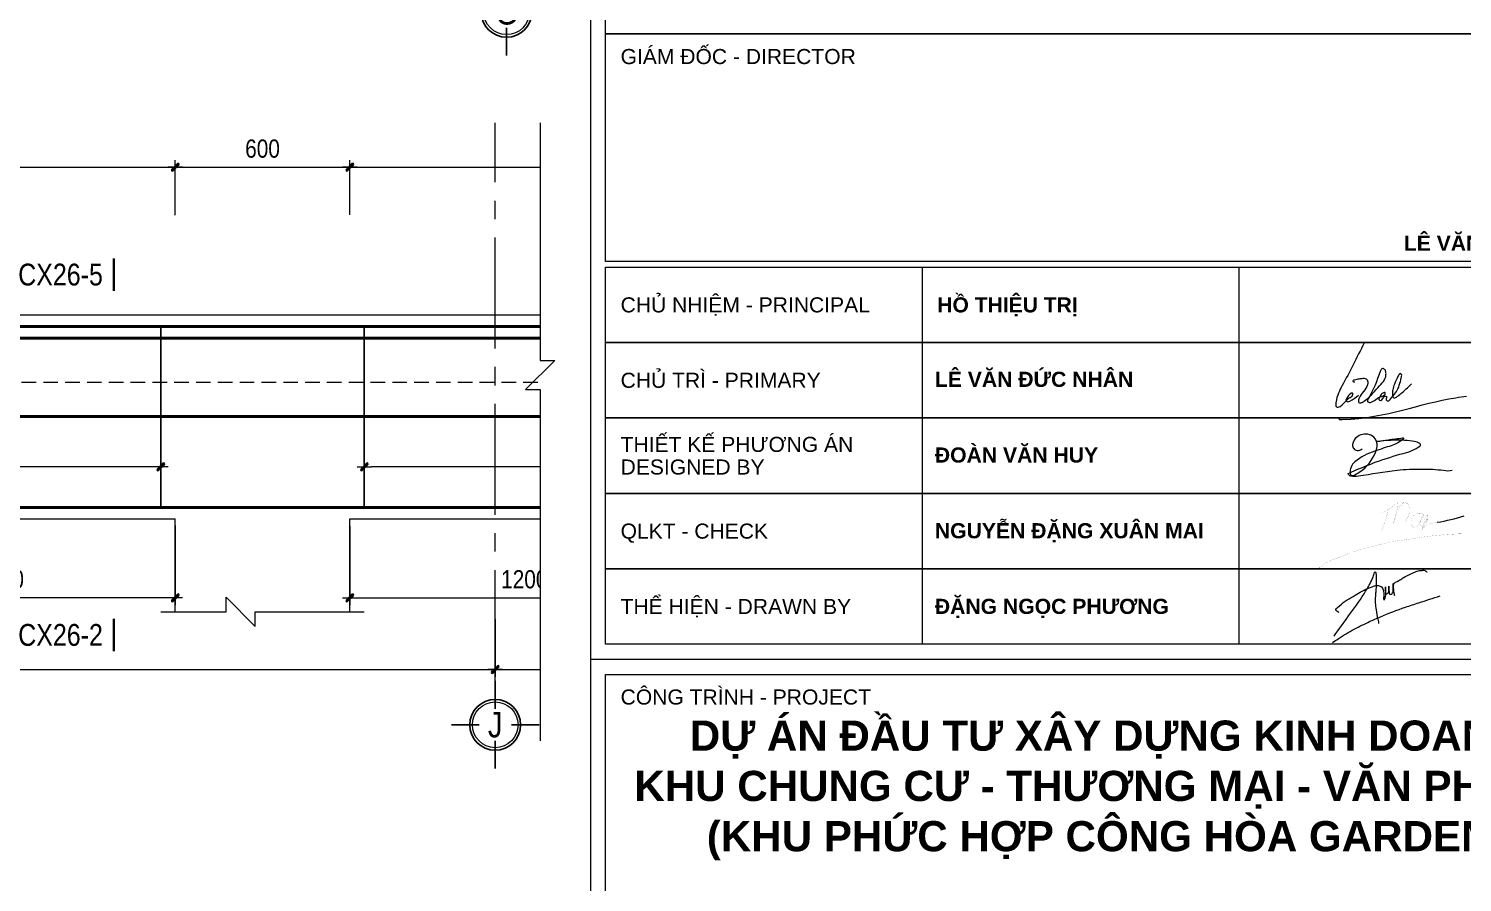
# Model space of a CAD drawing. Header units: millimetres. Extents: x 397144 to 8960116, y 345581 to 674207.
# Drawn here: x 4969532 to 4974462, y 605970 to 608905 of the extents above; entities that cross this region are included whole.
import ezdxf
from ezdxf.enums import TextEntityAlignment as Align
from ezdxf.xclip import XClip

# ---------------------------------------------------------------- set-up
doc = ezdxf.new("R2010")
doc.units = ezdxf.units.MM
doc.header["$XCLIPFRAME"] = 0
doc.header["$PDSIZE"] = -10
doc.linetypes.add('CENTER2', pattern=[28.575, 19.05, -3.175, 3.175, -3.175])
doc.linetypes.add('HIDDEN', pattern=[0.375, 0.25, -0.125])
doc.layers.get('0').update_dxf_attribs({"linetype": 'CONTINUOUS'})
doc.layers.get('Defpoints').update_dxf_attribs({"color": 12, "linetype": 'CONTINUOUS'})
for name, color, linetype, lineweight in [('2', 2, 'CONTINUOUS', 20), ('CDAI', 8, 'CONTINUOUS', 30), ('CHG_XX_Khung ten$0$TEXT', 7, 'CONTINUOUS', 15), ('CTHEP', 2, 'CONTINUOUS', 50), ('DBAO', 3, 'CONTINUOUS', 20), ('DGIONG', 4, 'CONTINUOUS', 13), ('KTH', 150, 'CONTINUOUS', 5), ('Net khuat', 8, 'HIDDEN', 13), ('STICK', 1, 'CONTINUOUS', 9), ('TEXT', 7, 'CONTINUOUS', 15)]:
    doc.layers.add(name, color=color, linetype=linetype, lineweight=lineweight)
doc.layers.add('8', color=8, linetype='CONTINUOUS')
doc.styles.add('CHG_XX_Khung ten$0$A1 BORDER$0$ARIAL', font='arial.ttf')
doc.styles.add('CHG_XX_Khung ten$0$A1 BORDER$0$Arial - Bold', font='arialbd.ttf', dxfattribs={"height": 2.5})
doc.styles.add('CHG_XX_Khung ten$0$Arial - Bold', font='arialbd.ttf')
doc.styles.add('CHG_XX_Khung ten$0$title block pccc$0$ARIAL', font='arial.ttf')
doc.styles.add('CHG_XX_Khung ten$0$title block pccc$0$Arial - Bold', font='arialbd.ttf', dxfattribs={"height": 2.5})
doc.styles.add('HELVECONDENSE', font='VHELVCN_0.TTF')
doc.styles.add('TTP-HelCon', font='VHELVCN_0.TTF')
doc.dimstyles.new('TTP-25', dxfattribs={"dimscale": 25, "dimtxt": 2.5, "dimasz": 1, "dimexe": 1, "dimexo": 1, "dimgap": 0.09, "dimtad": 0, "dimdec": 4, "dimrnd": 5, "dimzin": 9, "dimdsep": 46, "dimtxsty": 'TTP-HelCon', "dimblk": 'Stick1', "dimcen": 0.09, "dimdle": 1.5, "dimclrd": 256, "dimclre": 256, "dimclrt": 7, "dimadec": 0, "dimazin": 0, "dimtfac": 1, "dimtdec": 4, "dimtmove": 0, "dimatfit": 3, "dimldrblk": '_ArchTick1', "dimfxl": 1, "dimtvp": 1, "dimtolj": 1, "dimtzin": 0, "dimarcsym": 0})

# ---------------------------------------------------------------- blocks, each defined once
blk = doc.blocks.new('CHG_XX_Khung ten')
for p, q in [((687, 577), (687, 17)), ((687, 179), (824, 179))]:
    blk.add_line(p, q)
at = {"color": 9, "linetype": 'Continuous'}
for p, q in [((731, 231), (731, 181)), ((773, 231), (773, 181))]:
    blk.add_line(p, q, dxfattribs=at)
at = {"linetype": 'Continuous'}
for points in [[(689, 289.93), (822, 289.93), (822, 261.93), (689, 261.93)], [(689, 177), (822, 177), (822, 138), (689, 138)]]:
    blk.add_lwpolyline(points, close=True, dxfattribs=at)
at = {"color": 9, "linetype": 'Continuous'}
for points in [[(689, 261.93), (822, 261.93), (822, 231.73), (689, 231.73)], [(822, 221), (689, 221), (689, 231), (822, 231)], [(822, 211), (689, 211), (689, 221), (822, 221)], [(822, 201), (689, 201), (689, 211), (822, 211)], [(822, 191), (689, 191), (689, 201), (822, 201)], [(822, 181), (689, 181), (689, 191), (822, 191)]]:
    blk.add_lwpolyline(points, close=True, dxfattribs=at)
blk.add_lwpolyline([(822, 211), (689, 211), (822, 211)], dxfattribs=at)
at = {"color": 1}
for points in [[(785.63, 182.08), (787.56, 184.76), (789.61, 187.7), (790.35, 188.98), (790.79, 189.92), (791.06, 190.59), (791.21, 189.09), (791.18, 188.31), (791.14, 187.75), (791.09, 186.47), (791.21, 185.58), (791.42, 184.31), (791.51, 183.99), (791.51, 183.74)], [(786.29, 185.19), (785.86, 185.61), (786.06, 185.86), (787.11, 186.7), (788.17, 187.35), (789.1, 187.9), (790.12, 188.41), (790.69, 188.61), (791.04, 188.74), (791.47, 188.79), (791.73, 188.72), (791.92, 188.61), (792.08, 188.33), (792.16, 188.06), (792.21, 187.84), (792.21, 187.27), (792.2, 187.05), (792.23, 186.85), (792.39, 187.1), (792.48, 187.84), (792.46, 188.12), (792.44, 188.61), (792.46, 188.03), (792.53, 187.67), (792.73, 187.74), (792.86, 187.87), (792.9, 188.09), (792.9, 188.28), (792.87, 188.7), (792.91, 188.19), (792.93, 187.79), (792.94, 187.69), (793.11, 187.61), (793.31, 187.73), (793.45, 187.93), (793.48, 188.22), (793.48, 188.64), (793.48, 189.05), (793.48, 188.49), (793.56, 187.84), (793.63, 187.45), (793.48, 188.6), (793.51, 188.92), (794.2, 189.45), (794.72, 189.76), (795.44, 190.17), (796.2, 190.5), (796.65, 190.69), (797.26, 190.79), (797.77, 190.74), (797.95, 190.55)], [(785.43, 181.21), (786.17, 181.73), (788.31, 183), (790.34, 184), (791.77, 184.64), (795.08, 185.91), (796.87, 186.5), (799.7, 187.42)]]:
    blk.add_spline(points, degree=3, dxfattribs=at)
at = {"layer": 'CHG_XX_Khung ten$0$TEXT', "color": 1}
blk.add_lwpolyline([(801.29, 204.04, -0.124137), (800.16, 204.02, 0.028888), (797.25, 204.19, 0.026156), (793.98, 204.04, 0.007061), (788.86, 203.28, -0.091769), (787.85, 203.27, -0.25841), (787.51, 203.62, -0.039719), (788.28, 204, -0.004242), (791.23, 205.18, -0.019244), (794.8, 206.31, 0.094204), (797.02, 207.28, 0.504882), (796.98, 207.63, 0.07616), (796.3, 207.87, 0.041135), (794.97, 208.03, 0.034641), (791.34, 207.9, 0.01407), (792.8, 208.12, 0.003668), (794.71, 208.36, -0.800617), (794.79, 208.18, -0.093248), (793.21, 207.32, 0.020479), (791.05, 206.59, 0.096842), (788.38, 205.18, 0.259163), (787.77, 203.63, 0.564182), (788.17, 203.39, 0.087383), (789.69, 204.36, 0.156422), (791.35, 207.23, 0.228987), (790.91, 208.45, 0.272068), (789.19, 208.76, 0.293527), (788.08, 207.43, 0.171419), (788.25, 206.94, 0.281707), (788.69, 206.7, 0.217513), (789.34, 206.92)], format="xyb", dxfattribs=at)
at = {"layer": 'CHG_XX_Khung ten$0$TEXT', "color": 1, "const_width": 0.0121}
for points in [[(791.6, 198.34, 0.143835), (794.1, 199.89, -0.075685), (793.5, 197.02, -0.172299), (794.95, 199.92, -0.299798), (795.6, 198.96, -0.170508), (795.36, 197.75, 0.168316), (795.11, 197.03)], [(791.95, 196.04, -0.054469), (792.33, 197.1, 0.103257), (792.78, 199.38)], [(797.47, 197.92, 0.401177), (797.3, 198.32, 0.483935), (795.9, 197.43, 0.196997), (796.02, 196.61, 0.296639), (796.38, 196.53, 0.183057), (797.12, 197.39)], [(797.48, 198.09, 0.142769), (797.07, 197.1, 0.220826), (797.29, 196.56, 0.106687), (798.07, 198.16, 0.181562), (797.64, 197.4, -0.039872), (797.25, 196.09, -0.060225), (798.09, 197.69, 0.017174), (797.52, 196.45, -0.149286), (799.3, 197.16)], [(806.31, 195.73, -0.026807), (805.12, 195.66, 0.027369), (800.25, 195.52, 0.022423), (795.26, 194.89, 0.038275), (791.04, 194.04, 0.053272), (785.95, 192.37, 0.118692), (783.44, 190.96)]]:
    blk.add_lwpolyline(points, format="xyb", dxfattribs=at)
at = {"layer": 'CHG_XX_Khung ten$0$TEXT', "color": 1}
blk.add_arc((793.37, 230.45), 33.81, 280.1185, 286.3373, dxfattribs=at)
for points in [[(789.62, 220.97), (786.72, 215.31), (785.87, 213.03), (785.94, 212.46), (786.42, 212.53), (787.18, 213.24), (787.77, 213.73), (788.12, 214.16), (788.07, 214.29), (787.94, 214.27), (787.28, 213.56), (787.2, 213.33), (787.26, 213.21), (787.44, 213.16), (787.7, 213.23), (788.87, 214.02)], [(788.4, 215.73), (788.18, 215.82), (788.21, 216), (788.32, 216.07), (788.7, 216.16), (789.23, 216.24), (789.76, 216.24), (790.01, 216.08), (790.1, 215.79), (790.05, 215.41), (788.96, 213.65), (788.88, 213.4), (788.88, 213.13), (789, 213.02), (789.17, 213.01), (789.51, 213.17), (790.77, 214.27), (791.67, 215.27), (792.3, 216.07), (792.5, 216.66), (792.49, 217.11), (792.33, 217.45), (792.13, 217.58), (791.94, 217.52), (791.73, 217.16), (790.12, 213.5), (790.04, 213.21), (790.14, 213.12), (791.53, 213.7), (792.32, 214.06), (792.42, 214.24), (792.36, 214.39), (792.17, 214.35), (791.86, 214.12), (791.68, 213.82), (791.57, 213.47), (791.67, 213.35), (791.96, 213.42), (792.51, 213.89), (792.61, 213.78), (792.55, 213.52), (792.61, 213.3), (792.77, 213.25), (793.05, 213.46), (794.1, 214.86), (794.42, 215.85), (794.57, 216.45), (794.53, 216.83), (794.42, 216.89), (794.27, 216.8), (794.14, 216.57), (793.62, 215.47), (793.41, 214.74), (793.36, 214.18), (793.41, 213.82), (793.56, 213.67), (793.77, 213.71), (794.19, 213.99), (795.35, 214.98), (795.89, 215.51)], [(786.22, 211.12), (786.28, 210.87), (786.71, 210.78), (801.78, 213.69), (803.18, 213.88)]]:
    blk.add_spline(points, degree=3, dxfattribs=at)
for s, height, style, p in [('GIÁM ĐỐC - DIRECTOR', 2, 'CHG_XX_Khung ten$0$title block pccc$0$ARIAL', (691, 258.93)), ('CHỦ NHIỆM - PRINCIPAL', 2, 'CHG_XX_Khung ten$0$title block pccc$0$ARIAL', (691, 226)), ('HỒ THIỆU TRỊ', 2, 'CHG_XX_Khung ten$0$title block pccc$0$Arial - Bold', (733, 226)), ('CHỦ TRÌ - PRIMARY', 2, 'CHG_XX_Khung ten$0$title block pccc$0$ARIAL', (691, 216)), ('LÊ VĂN ĐỨC NHÂN', 2.0073, 'CHG_XX_Khung ten$0$Arial - Bold', (732.68, 216.13)), ('THIẾT KẾ PHƯƠNG ÁN', 2, 'CHG_XX_Khung ten$0$title block pccc$0$ARIAL', (691, 207.5)), ('ĐOÀN VĂN HUY', 2.0073, 'CHG_XX_Khung ten$0$Arial - Bold', (732.68, 206.09)), ('DESIGNED BY', 2, 'CHG_XX_Khung ten$0$title block pccc$0$ARIAL', (691, 204.5)), ('QLKT - CHECK', 2, 'CHG_XX_Khung ten$0$title block pccc$0$ARIAL', (691, 196)), ('NGUYỄN ĐẶNG XUÂN MAI', 2.0073, 'CHG_XX_Khung ten$0$Arial - Bold', (732.68, 196.05)), ('THỂ HIỆN - DRAWN BY', 2, 'CHG_XX_Khung ten$0$title block pccc$0$ARIAL', (691, 186)), ('ĐẶNG NGỌC PHƯƠNG', 2.0073, 'CHG_XX_Khung ten$0$Arial - Bold', (732.68, 186.02)), ('CÔNG TRÌNH - PROJECT', 2, 'CHG_XX_Khung ten$0$A1 BORDER$0$ARIAL', (691, 174))]:
    blk.add_text(s, height=height, dxfattribs=dict(style=style)).set_placement(p, align=Align.MIDDLE_LEFT)
at = {"style": 'CHG_XX_Khung ten$0$Arial - Bold'}
blk.add_text('LÊ VĂN ĐỨC NHÂN', height=2.0073, dxfattribs=at).set_placement((821.19, 234.17), align=Align.MIDDLE_RIGHT)
at = {"insert": (755.4, 170.88), "char_height": 4, "width": 159.8745, "attachment_point": 2, "style": 'CHG_XX_Khung ten$0$A1 BORDER$0$Arial - Bold'}
blk.add_mtext('DỰ ÁN ĐẦU TƯ XÂY DỰNG KINH DOANH\\PKHU CHUNG CƯ - THƯƠNG MẠI - VĂN PHÒNG\\P(KHU PHỨC HỢP CÔNG HÒA GARDEN)', dxfattribs=at)
blk = doc.blocks.new('Stick1')
at = {"layer": 'STICK'}
h = blk.add_hatch(color=256, dxfattribs=at)
edge = h.paths.add_edge_path()
edge.add_line((0.3, 0.5), (-0.5, -0.3))
edge.add_arc((-0.4, -0.4), 0.141, 135, 315)
edge.add_line((-0.3, -0.5), (0.5, 0.3))
edge.add_arc((0.4, 0.4), 0.141, 315, 495)
blk.add_line((1, 0), (-1, 0), dxfattribs=at)
blk.add_lwpolyline([(0.3, 0.5), (-0.5, -0.3, 1), (-0.3, -0.5), (0.5, 0.3, 1), (0.3, 0.5, 1)], format="xyb", dxfattribs=at)
blk = doc.blocks.new('*D8526')
at = {"layer": 'Defpoints', "color": 0, "transparency": 16777216}
for p in [(5088351.6, 546752.8), (5090306.6, 546670.4), (5088351.6, 546612.9)]:
    blk.add_point(p, dxfattribs=at)
at = {"layer": 'KTH', "lineweight": -2, "transparency": 16777216}
for p, q in [((5088351.6, 546727.8), (5088351.6, 546587.9)), ((5090306.6, 546645.4), (5090306.6, 546587.9)), ((5090281.6, 546612.9), (5088376.6, 546612.9))]:
    blk.add_line(p, q, dxfattribs=at)
at = {"layer": 'KTH', "lineweight": -2, "transparency": 16777216, "xscale": 25, "yscale": 25, "zscale": 25, "rotation": 180}
blk.add_blockref('Stick1', (5088351.6, 546612.9), dxfattribs=at)
at = {"layer": 'KTH', "lineweight": -2, "transparency": 16777216, "xscale": 25, "yscale": 25, "zscale": 25}
blk.add_blockref('Stick1', (5090306.6, 546612.9), dxfattribs=at)
at = {"layer": 'KTH', "color": 7, "transparency": 16777216, "insert": (5089329.1, 546682.8), "char_height": 62.5, "attachment_point": 5, "style": 'TTP-HelCon'}
blk.add_mtext('\\A1;3Þ10a150-3', dxfattribs=at)
blk = doc.blocks.new('_ArchTick1')
at = {"color": 0, "const_width": 3.81}
blk.add_lwpolyline([(-12.7, -12.7), (12.7, 12.7)], dxfattribs=at)
blk = doc.blocks.new('*D8527')
at = {"layer": 'Defpoints', "color": 0, "transparency": 16777216}
for p in [(5090956.6, 547642.8), (5090356.6, 547489.7), (5090956.6, 547489.7)]:
    blk.add_point(p, dxfattribs=at)
at = {"layer": 'KTH', "lineweight": -2, "transparency": 16777216}
for p, q in [((5090356.6, 547514.7), (5090356.6, 547667.8)), ((5090956.6, 547514.7), (5090956.6, 547667.8)), ((5090381.6, 547642.8), (5090931.6, 547642.8))]:
    blk.add_line(p, q, dxfattribs=at)
at = {"layer": 'KTH', "lineweight": -2, "transparency": 16777216, "xscale": 25, "yscale": 25, "zscale": 25, "rotation": 180}
blk.add_blockref('Stick1', (5090356.6, 547642.8), dxfattribs=at)
at = {"layer": 'KTH', "lineweight": -2, "transparency": 16777216, "xscale": 25, "yscale": 25, "zscale": 25}
blk.add_blockref('Stick1', (5090956.6, 547642.8), dxfattribs=at)
at = {"layer": 'KTH', "color": 7, "transparency": 16777216, "insert": (5090656.6, 547706.6), "char_height": 62.5, "attachment_point": 5, "style": 'TTP-HelCon'}
blk.add_mtext('\\A1;600', dxfattribs=at)
blk = doc.blocks.new('dau truc')
blk.add_circle((0, 0), 180)
at = {"layer": '8'}
for p, q in [((0, 127), (0, 345)), ((-127, 0), (-345, 0)), ((345, 0), (127, 0)), ((0, -345), (0, -127))]:
    blk.add_line(p, q, dxfattribs=at)
blk.add_circle((0, 0), 200, dxfattribs=at)
at = {"layer": 'TEXT', "style": 'HELVECONDENSE'}
blk.add_attdef('A', text='', height=233, dxfattribs=at).set_placement((0, 0), align=Align.MIDDLE)
blk = doc.blocks.new('*D8533')
at = {"layer": 'Defpoints', "color": 0, "transparency": 16777216}
for p in [(5090356.6, 547642.7), (5088355.6, 547453.7), (5090356.6, 547453.7)]:
    blk.add_point(p, dxfattribs=at)
at = {"layer": 'KTH', "lineweight": -2, "transparency": 16777216}
for p, q in [((5088355.6, 547478.7), (5088355.6, 547667.7)), ((5090356.6, 547478.7), (5090356.6, 547667.7)), ((5088380.6, 547642.7), (5090331.6, 547642.7))]:
    blk.add_line(p, q, dxfattribs=at)
at = {"layer": 'KTH', "lineweight": -2, "transparency": 16777216, "xscale": 25, "yscale": 25, "zscale": 25, "rotation": 180}
blk.add_blockref('Stick1', (5088355.6, 547642.7), dxfattribs=at)
at = {"layer": 'KTH', "lineweight": -2, "transparency": 16777216, "xscale": 25, "yscale": 25, "zscale": 25}
blk.add_blockref('Stick1', (5090356.6, 547642.7), dxfattribs=at)
at = {"layer": 'KTH', "color": 7, "transparency": 16777216, "insert": (5089356.1, 547706.5), "char_height": 62.5, "attachment_point": 5, "style": 'TTP-HelCon'}
blk.add_mtext('\\A1;2000', dxfattribs=at)
blk = doc.blocks.new('*D8534')
at = {"layer": 'Defpoints', "color": 0, "transparency": 16777216}
for p in [(5092657.6, 547642.8), (5090956.6, 547453.8), (5092657.6, 547453.8)]:
    blk.add_point(p, dxfattribs=at)
at = {"layer": 'KTH', "lineweight": -2, "transparency": 16777216}
for p, q in [((5090956.6, 547478.8), (5090956.6, 547667.8)), ((5092657.6, 547478.8), (5092657.6, 547667.8)), ((5090981.6, 547642.8), (5092632.6, 547642.8))]:
    blk.add_line(p, q, dxfattribs=at)
at = {"layer": 'KTH', "lineweight": -2, "transparency": 16777216, "xscale": 25, "yscale": 25, "zscale": 25, "rotation": 180}
blk.add_blockref('Stick1', (5090956.6, 547642.8), dxfattribs=at)
at = {"layer": 'KTH', "lineweight": -2, "transparency": 16777216, "xscale": 25, "yscale": 25, "zscale": 25}
blk.add_blockref('Stick1', (5092657.6, 547642.8), dxfattribs=at)
at = {"layer": 'KTH', "color": 7, "transparency": 16777216, "insert": (5091807.1, 547706.6), "char_height": 62.5, "attachment_point": 5, "style": 'TTP-HelCon'}
blk.add_mtext('\\A1;1700', dxfattribs=at)
blk = doc.blocks.new('*D1582')
at = {"layer": 'Defpoints', "color": 0, "transparency": 16777216}
for p in [(5091456.6, 546114.4), (5081956.6, 546013.3), (5091456.6, 545916.4)]:
    blk.add_point(p, dxfattribs=at)
at = {"layer": 'KTH', "lineweight": -2, "transparency": 16777216}
for p, q in [((5091456.6, 546089.4), (5091456.6, 545891.4)), ((5081956.6, 545988.3), (5081956.6, 545891.4)), ((5081981.6, 545916.4), (5091431.6, 545916.4))]:
    blk.add_line(p, q, dxfattribs=at)
at = {"layer": 'KTH', "lineweight": -2, "transparency": 16777216, "xscale": 25, "yscale": 25, "zscale": 25, "rotation": 180}
blk.add_blockref('Stick1', (5081956.6, 545916.4), dxfattribs=at)
at = {"layer": 'KTH', "lineweight": -2, "transparency": 16777216, "xscale": 25, "yscale": 25, "zscale": 25}
blk.add_blockref('Stick1', (5091456.6, 545916.4), dxfattribs=at)
at = {"layer": 'KTH', "color": 7, "transparency": 16777216, "insert": (5086706.6, 545980.3), "char_height": 62.5, "attachment_point": 5, "style": 'TTP-HelCon'}
blk.add_mtext('\\A1;9500', dxfattribs=at)
blk = doc.blocks.new('*D1583')
at = {"layer": 'Defpoints', "color": 0, "transparency": 16777216}
for p in [(5091456.6, 546114.4), (5098055.4, 546033.8), (5098055.4, 545916.4)]:
    blk.add_point(p, dxfattribs=at)
at = {"layer": 'KTH', "lineweight": -2, "transparency": 16777216}
for p, q in [((5091456.6, 546089.4), (5091456.6, 545891.4)), ((5098055.4, 546008.8), (5098055.4, 545891.4)), ((5091481.6, 545916.4), (5098030.4, 545916.4))]:
    blk.add_line(p, q, dxfattribs=at)
at = {"layer": 'KTH', "lineweight": -2, "transparency": 16777216, "xscale": 25, "yscale": 25, "zscale": 25, "rotation": 180}
blk.add_blockref('Stick1', (5091456.6, 545916.4), dxfattribs=at)
at = {"layer": 'KTH', "lineweight": -2, "transparency": 16777216, "xscale": 25, "yscale": 25, "zscale": 25}
blk.add_blockref('Stick1', (5098055.4, 545916.4), dxfattribs=at)
at = {"layer": 'KTH', "color": 7, "transparency": 16777216, "insert": (5094756, 545980.3), "char_height": 62.5, "attachment_point": 5, "style": 'TTP-HelCon'}
blk.add_mtext('\\A1;6600', dxfattribs=at)
blk = doc.blocks.new('*D8545')
at = {"layer": 'Defpoints', "color": 0, "transparency": 16777216}
for p in [(5090356.6, 546436.6), (5089156.6, 546222.3), (5089156.6, 546162.4)]:
    blk.add_point(p, dxfattribs=at)
at = {"layer": 'KTH', "lineweight": -2, "transparency": 16777216}
for p, q in [((5090356.6, 546411.6), (5090356.6, 546137.4)), ((5089156.6, 546197.3), (5089156.6, 546137.4)), ((5090331.6, 546162.4), (5089181.6, 546162.4))]:
    blk.add_line(p, q, dxfattribs=at)
at = {"layer": 'KTH', "lineweight": -2, "transparency": 16777216, "xscale": 25, "yscale": 25, "zscale": 25, "rotation": 180}
blk.add_blockref('Stick1', (5089156.6, 546162.4), dxfattribs=at)
at = {"layer": 'KTH', "lineweight": -2, "transparency": 16777216, "xscale": 25, "yscale": 25, "zscale": 25}
blk.add_blockref('Stick1', (5090356.6, 546162.4), dxfattribs=at)
at = {"layer": 'KTH', "color": 7, "transparency": 16777216, "insert": (5089756.6, 546226.2), "char_height": 62.5, "attachment_point": 5, "style": 'TTP-HelCon'}
blk.add_mtext('\\A1;1200', dxfattribs=at)
blk = doc.blocks.new('*D8547')
at = {"layer": 'Defpoints', "color": 0, "transparency": 16777216}
for p in [(5090956.6, 546434.4), (5092156.6, 546222.3), (5092156.6, 546162.3)]:
    blk.add_point(p, dxfattribs=at)
at = {"layer": 'KTH', "lineweight": -2, "transparency": 16777216}
for p, q in [((5090956.6, 546409.4), (5090956.6, 546137.3)), ((5092156.6, 546197.3), (5092156.6, 546137.3)), ((5090981.6, 546162.3), (5092131.6, 546162.3))]:
    blk.add_line(p, q, dxfattribs=at)
at = {"layer": 'KTH', "lineweight": -2, "transparency": 16777216, "xscale": 25, "yscale": 25, "zscale": 25, "rotation": 180}
blk.add_blockref('Stick1', (5090956.6, 546162.3), dxfattribs=at)
at = {"layer": 'KTH', "lineweight": -2, "transparency": 16777216, "xscale": 25, "yscale": 25, "zscale": 25}
blk.add_blockref('Stick1', (5092156.6, 546162.3), dxfattribs=at)
at = {"layer": 'KTH', "color": 7, "transparency": 16777216, "insert": (5091556.6, 546226.1), "char_height": 62.5, "attachment_point": 5, "style": 'TTP-HelCon'}
blk.add_mtext('\\A1;1200', dxfattribs=at)
blk = doc.blocks.new('*D8549')
at = {"layer": 'Defpoints', "color": 0, "transparency": 16777216}
for p in [(5091006.6, 546752.8), (5092661.6, 546670.4), (5091006.6, 546612.9)]:
    blk.add_point(p, dxfattribs=at)
at = {"layer": 'KTH', "lineweight": -2, "transparency": 16777216}
for p, q in [((5091006.6, 546727.8), (5091006.6, 546587.9)), ((5092661.6, 546645.4), (5092661.6, 546587.9)), ((5092636.6, 546612.9), (5091031.6, 546612.9))]:
    blk.add_line(p, q, dxfattribs=at)
at = {"layer": 'KTH', "lineweight": -2, "transparency": 16777216, "xscale": 25, "yscale": 25, "zscale": 25, "rotation": 180}
blk.add_blockref('Stick1', (5091006.6, 546612.9), dxfattribs=at)
at = {"layer": 'KTH', "lineweight": -2, "transparency": 16777216, "xscale": 25, "yscale": 25, "zscale": 25}
blk.add_blockref('Stick1', (5092661.6, 546612.9), dxfattribs=at)
at = {"layer": 'KTH', "color": 7, "transparency": 16777216, "insert": (5091834.1, 546682.8), "char_height": 62.5, "attachment_point": 5, "style": 'TTP-HelCon'}
blk.add_mtext('\\A1;3Þ10a150-3', dxfattribs=at)
blk = doc.blocks.new('MC')
at = {"layer": 'CTHEP', "const_width": 10}
blk.add_lwpolyline([(0, 150), (0, 0)], dxfattribs=at)
at = {"layer": 'TEXT', "style": 'TTP-HelCon'}
blk.add_attdef('A', text='', height=100, dxfattribs=at).set_placement((-50, 25.5), align=Align.RIGHT)
blk = doc.blocks.new('*D1586')
at = {"layer": 'Defpoints', "color": 0, "transparency": 16777216}
for p in [(5065046.5, 532059.7), (5075146.5, 532059.7), (5075146.5, 531861.7)]:
    blk.add_point(p, dxfattribs=at)
at = {"layer": 'KTH', "lineweight": -2, "transparency": 16777216}
for p, q in [((5065046.5, 532034.7), (5065046.5, 531836.7)), ((5075146.5, 532034.7), (5075146.5, 531836.7)), ((5065071.5, 531861.7), (5075121.5, 531861.7))]:
    blk.add_line(p, q, dxfattribs=at)
at = {"layer": 'KTH', "lineweight": -2, "transparency": 16777216, "xscale": 25, "yscale": 25, "zscale": 25, "rotation": 180}
blk.add_blockref('Stick1', (5065046.5, 531861.7), dxfattribs=at)
at = {"layer": 'KTH', "lineweight": -2, "transparency": 16777216, "xscale": 25, "yscale": 25, "zscale": 25}
blk.add_blockref('Stick1', (5075146.5, 531861.7), dxfattribs=at)
at = {"layer": 'KTH', "color": 7, "transparency": 16777216, "insert": (5070096.5, 531925.5), "char_height": 62.5, "attachment_point": 5, "style": 'TTP-HelCon'}
blk.add_mtext('\\A1;10100', dxfattribs=at)
blk = doc.blocks.new('CX29')
at = {"layer": 'CTHEP'}
blk.add_line((5040791.73058, 522625.55855), (5088196.68235, 522625.51042), dxfattribs=at)
for points in [[(5088380.04714, 522306.31091), (5088380.04714, 522934.49812), (5040638.00552, 522934.56286), (5040638.00552, 522308.30037)], [(5040673.22228, 522688.96378), (5040673.22228, 522312.57371), (5040673.22228, 522312.57371), (5040906.87594, 522312.55065), (5053058.00553, 522312.52236), (5053632.05103, 522312.52048), (5088308.99188, 522312.49833), (5088308.99188, 522835.37385)]]:
    blk.add_lwpolyline(points, dxfattribs=at)
at = {"layer": 'Net khuat', "ltscale": 200}
blk.add_lwpolyline([(5040608.00552, 522743.57367), (5088410.04714, 522743.57367)], dxfattribs=at)
blk = doc.blocks.new('CX26')
at = {"layer": 'CDAI', "ltscale": 52.5}
for p, q in [((5090306.60281, 547099.47463), (5090306.60281, 546469.47463)), ((5091006.60021, 547099.4708), (5091006.60021, 546473.45467))]:
    blk.add_line(p, q, dxfattribs=at)
at = {"layer": 'CTHEP'}
for p, q in [((5088355.64229, 547055.46147), (5092655.60421, 547055.46147)), ((5058990.32788, 546786.46273), (5097842.02123, 546786.41461))]:
    blk.add_line(p, q, dxfattribs=at)
for points in [[(5098025.38601, 546467.2151), (5098025.38601, 547095.40231), (5058836.60282, 547095.46705), (5058836.60282, 546469.20456)], [(5058871.81958, 546849.86797), (5058871.81958, 546473.47789), (5058871.81958, 546473.47789), (5059405.47064, 546473.45484), (5065606.60282, 546473.42655), (5066180.64833, 546473.42466), (5097991.31059, 546473.40252), (5097991.31059, 546996.27803)]]:
    blk.add_lwpolyline(points, dxfattribs=at)
at = {"layer": 'DBAO'}
for points in [[(5090956.60421, 546434.3673), (5098055.38602, 546434.35991), (5098055.38602, 547134.35662), (5065754.50907, 547134.40146)], [(5082206.60421, 546434.37763), (5090356.60281, 546434.36806)], [(5090356.60281, 546114.47463), (5090356.60281, 546434.47463)], [(5090956.60421, 546114.39867), (5090956.60421, 546434.39867)]]:
    blk.add_lwpolyline(points, dxfattribs=at)
at = {"layer": 'DGIONG'}
blk.add_lwpolyline([(5090306.60281, 546114.47463), (5090531.60281, 546114.47463), (5090531.60281, 546164.47463), (5090631.60281, 546064.47463), (5090631.60281, 546114.47463), (5091006.60021, 546114.4708)], dxfattribs=at)
at = {"layer": 'Net khuat', "linetype": 'CENTER2', "ltscale": 20}
blk.add_line((5091456.60281, 545876.98085), (5091456.60281, 547882.32349), dxfattribs=at)
at = {"layer": 'Net khuat', "ltscale": 200}
blk.add_lwpolyline([(5058806.60282, 546904.47786), (5098055.38602, 546904.47786)], dxfattribs=at)
at = {"xscale": 0.75, "yscale": 0.75, "zscale": 0.75}
for p, values in [((5090145.15679, 547217.35449), {'A': 'CX26-5'}), ((5090145.15679, 545978.61334), {'A': 'CX26-2'})]:
    blk.add_blockref('MC', p, dxfattribs=at).add_auto_attribs(values)
at = {"layer": '2', "ltscale": 300}
ref = blk.add_blockref('dau truc', (5075456.60281, 545726.11632), dxfattribs=dict(at, xscale=0.4367131292819977, yscale=0.4367131292819977, zscale=0.4367131292819977))
ref.add_attrib('A', 'G', dxfattribs={"layer": 'TEXT', "height": 87.5, "style": 'HELVECONDENSE'}).set_placement((5075456.60281, 545726.11632), align=Align.MIDDLE)
ref = blk.add_blockref('dau truc', (5091456.60281, 545726.11632), dxfattribs=dict(at, xscale=0.4367131292819977, yscale=0.4367131292819977, zscale=0.4367131292819977))
ref.add_attrib('A', 'J', dxfattribs={"layer": 'TEXT', "height": 87.5, "style": 'HELVECONDENSE'}).set_placement((5091456.60281, 545726.11632), align=Align.MIDDLE)
at = {"layer": 'KTH'}
for base, p1, p2, picture, middle in [((5090356.60281, 547642.70395), (5088355.60281, 547453.70011), (5090356.60281, 547453.70011), '*D8533', (5089356.10281, 547706.53728)), ((5090956.60021, 547642.77608), (5090356.60281, 547489.67936), (5090956.60021, 547489.67936), '*D8527', (5090656.60151, 547706.60941)), ((5092657.60021, 547642.77608), (5090956.60021, 547453.77225), (5092657.60021, 547453.77225), '*D8534', (5091807.10021, 547706.60941)), ((5089156.60281, 546162.3817), (5090356.60281, 546436.56757), (5089156.60281, 546222.33288), '*D8545', (5089756.60281, 546226.21503)), ((5091456.60281, 545916.41758), (5081956.60281, 546013.26876), (5091456.60281, 546114.40058), '*D1582', (5086706.60281, 545980.25091)), ((5098055.38602, 545916.41758), (5091456.60281, 546114.40058), (5098055.38602, 546033.8296), '*D1583', (5094755.99441, 545980.25091))]:
    dim = blk.add_linear_dim(base=base, p1=p1, p2=p2, angle=180, dimstyle='TTP-25', override={"dimtmove": 1}, dxfattribs=at)
    dim.commit()
    dim.dimension.update_dxf_attribs({"geometry": picture, "text_midpoint": middle})
for base, p1, p2, picture, middle in [((5088351.60281, 546612.89844), (5090306.60281, 546670.37179), (5088351.60281, 546752.84332), '*D8526', (5089329.10281, 546682.81511)), ((5091006.59336, 546612.89844), (5092661.59336, 546670.37179), (5091006.59336, 546752.84332), '*D8549', (5091834.09336, 546682.81511))]:
    dim = blk.add_linear_dim(base=base, p1=p1, p2=p2, angle=180, text='3Þ10a150-3', dimstyle='TTP-25', override={"dimtmove": 1}, dxfattribs=at)
    dim.commit()
    dim.dimension.update_dxf_attribs({"geometry": picture, "text_midpoint": middle})
dim = blk.add_linear_dim(base=(5092156.60421, 546162.30573), p1=(5090956.60281, 546434.3673), p2=(5092156.60421, 546222.25691), dimstyle='TTP-25', override={"dimtmove": 1}, dxfattribs=at)
dim.commit()
dim.dimension.update_dxf_attribs({"geometry": '*D8547', "text_midpoint": (5091556.60351, 546226.13907)})
blk = doc.blocks.new('CX28')
at = {"layer": 'CTHEP'}
blk.add_line((5053030.18222, 532731.7149), (5097531.87558, 532731.66677), dxfattribs=at)
for points in [[(5097715.24036, 532412.46726), (5097715.24036, 533040.65447), (5052876.45717, 533040.71921), (5052876.45717, 532414.45672)], [(5052911.67392, 532795.12013), (5052911.67392, 532418.73006), (5052911.67392, 532418.73006), (5053145.32759, 532418.707), (5068846.45578, 532418.67871), (5069420.50128, 532418.67683), (5097679.69928, 532418.65468), (5097679.69928, 532941.5302)]]:
    blk.add_lwpolyline(points, dxfattribs=at)
at = {"layer": 'DBAO'}
for points in [[(5052846.45717, 532059.7268), (5052846.45717, 533079.88995), (5068994.36202, 533079.65089)], [(5053146.45717, 532059.72297), (5053146.45717, 532379.69716), (5068846.45578, 532379.65466), (5068846.45578, 532059.65466)]]:
    blk.add_lwpolyline(points, dxfattribs=at)
at = {"layer": 'Net khuat', "ltscale": 200}
blk.add_lwpolyline([(5052846.45717, 532849.73002), (5097745.24037, 532849.73002)], dxfattribs=at)
at = {"layer": 'KTH'}
dim = blk.add_linear_dim(base=(5075146.45717, 531861.66974), p1=(5065046.45717, 532059.65275), p2=(5075146.45717, 532059.65275), angle=180, dimstyle='TTP-25', override={"dimtmove": 1}, dxfattribs=at)
dim.commit()
dim.dimension.update_dxf_attribs({"geometry": '*D1586', "text_midpoint": (5070096.45717, 531925.50307)})

msp = doc.modelspace()

# ---------------------------------------------------------------- block references
at = {"layer": 'DBAO'}
ref = msp.add_blockref('CX29', (-71047.30223, 86066.57714), dxfattribs=at)
XClip(ref).set_block_clipping_path([(5068886.8367451904, 521317.6238129262), (5085656.3777450388, 523623.1797792785)])
ref = msp.add_blockref('CX28', (-92613.77133, 74707.18727), dxfattribs=at)
XClip(ref).set_block_clipping_path([(5068715.8839562088, 531416.7996376278), (5082106.5128446845, 533729.3399608198)])
at = {"layer": 'KTH', "ltscale": 0.8, "xscale": 25.92478421702978, "yscale": 25.92478421702978, "zscale": 25.92478421702978}
msp.add_blockref('CHG_XX_Khung ten', (4953653.34321, 602096.26671), dxfattribs=at)

# ---------------------------------------------------------------- next in the draw order: linework, layer by layer
at = {"layer": 'DGIONG'}
msp.add_lwpolyline([(4971290.68483, 608580.52466), (4971290.68483, 607764.0263), (4971340.68483, 607764.0263), (4971240.68483, 607664.0263), (4971290.68483, 607664.0263), (4971290.68483, 606456.33418)], dxfattribs=at)

# ---------------------------------------------------------------- next in the draw order: block references
at = {"layer": 'DBAO'}
ref = msp.add_blockref('CX26', (-104281.28746, 63236.64616), dxfattribs=at)
XClip(ref).set_block_clipping_path([(5058375.3520031003, 545501.5080415923), (5075630.448648924, 547795.0708696508)])
ref = msp.add_blockref('CX26', (-120320.37871, 60785.45379), dxfattribs=at)
XClip(ref).set_block_clipping_path([(5074603.142418419, 545492.2473826082), (5091611.0635461612, 547795.0708696508)])

doc.saveas('drawing.dxf')
